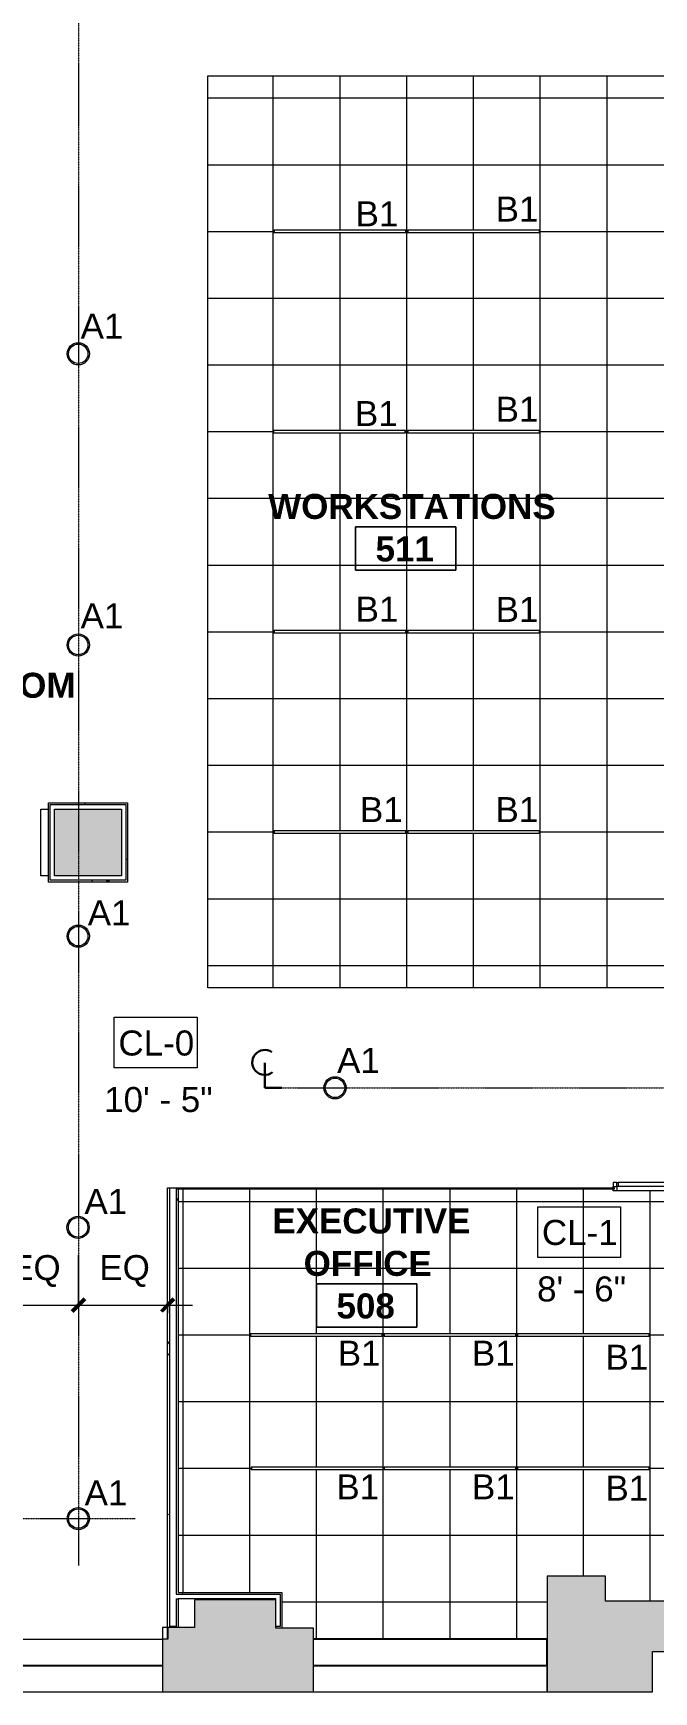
# Model space of a CAD drawing. Header units: inches. Extents: x 0 to 1865, y 0 to 1094.
# Drawn here: x 826 to 1049, y 0 to 597 of the extents above; entities that cross this region are included whole.
import ezdxf

# ---------------------------------------------------------------- set-up
doc = ezdxf.new("R2010")
doc.units = ezdxf.units.IN
doc.header["$MEASUREMENT"] = 0
doc.linetypes.add('Center 1_16_', pattern=[0.15625, 0.0625, -0.03125, 0.03125, -0.03125])
for name, color, linetype, lineweight in [('A-ANNO-DIMS', 211, 'Continuous', 9), ('A-ANNO-DIMS-96', 211, 'Continuous', 9), ('A-ANNO-NOTE', 131, 'Continuous', 9), ('A-AREA-IDEN', 2, 'Continuous', 9), ('A-CLNG', 13, 'Continuous', 13), ('A-CLNG-IDEN', 151, 'Continuous', 9), ('A-CLNG-PATT', 13, 'Continuous', 13), ('A-DETL', 90, 'Continuous', 9), ('A-DETL-GENF', 92, 'Continuous', 9), ('A-DOOR', 31, 'Continuous', 13), ('A-WALL', 113, 'Continuous', 13), ('A-WALL-PATT', 111, 'Continuous', 13), ('B-CL', 7, 'Continuous', 9), ('CORE', 7, 'Continuous', 9), ('E-LITE-EQPM', 33, 'Continuous', 9), ('E-LITE-EQPM-IDEN', 33, 'Continuous', 9), ('I-WALL', 2, 'Continuous', 13), ('S-COLS', 52, 'Continuous', 13), ('Victor Bldg - 5th Floor_LINK_dwg', 8, 'Continuous', 9), ('WINDOWS', 7, 'Continuous', 9), ('WINDOWS SILL', 7, 'Continuous', 9)]:
    doc.layers.add(name, color=color, linetype=linetype, lineweight=lineweight)
doc.styles.add('Arial', font='arial.ttf', dxfattribs={"height": 9})
doc.styles.add('Swis721 Lt BT', font='swissl.ttf', dxfattribs={"height": 9})
doc.styles.add('Swis721 Lt BT_B', font='', dxfattribs={"height": 9})
doc.styles.get('Swis721 Lt BT_B').set_extended_font_data('Swis721 Lt BT', bold=True)
doc.dimstyles.new('OTJ_-_3_32__Linear__1_2__Tolerance', dxfattribs={"dimscale": 12, "dimtxt": 9.497835, "dimasz": 0.375, "dimexe": 0.75, "dimexo": 0.5, "dimgap": 0.5, "dimtad": 1, "dimdec": 1, "dimrnd": 0.5, "dimzin": 3, "dimdsep": 46, "dimlunit": 4, "dimtxsty": 'Swis721 Lt BT', "dimblk1": 'OBLIQUE', "dimblk2": 'OBLIQUE', "dimsah": 1, "dimcen": 0.09, "dimdle": 0.75, "dimazin": 0, "dimtfac": 1, "dimtdec": 4, "dimtix": 1, "dimtmove": 0, "dimatfit": 3, "dimfxl": 1, "dimtvp": 1, "dimfrac": 2, "dimtolj": 1, "dimtzin": 0, "dimarcsym": 2})
pattern_1 = [(0, (0, 0), (30.72, 7.68), [1.267, -21.773, 1.267, -21.773, -122.88]), (0, (0, 0), (30.72, 7.68), [-46.08, 1.267, -44.813, 1.267, -21.773, -53.76]), (0, (0, 0), (30.72, 7.68), [-115.2, 1.267, -14.093, 1.267, -37.133]), (120, (11.52, 3.84), (-22.011075, 22.7643), [1.267, -21.773, 1.267, -21.773, -122.88]), (120, (11.52, 3.84), (-22.011075, 22.7643), [-46.08, 1.267, -44.813, 1.267, -21.773, -53.76]), (120, (11.52, 3.84), (-22.011075, 22.7643), [-115.2, 1.267, -14.093, 1.267, -37.133]), (240, (15.36, 19.2), (-8.708925, -30.4443), [1.267, -21.773, 1.267, -21.773, -122.88]), (240, (15.36, 19.2), (-8.708925, -30.4443), [-46.08, 1.267, -44.813, 1.267, -21.773, -53.76]), (240, (15.36, 19.2), (-8.708925, -30.4443), [-115.2, 1.267, -14.093, 1.267, -37.133])]

# ---------------------------------------------------------------- blocks, each defined once
blk = doc.blocks.new('Concrete-Rectangular-Column - 24_ X 24_-6973359-REFLECTED CEILING PLAN')
at = {"layer": 'S-COLS', "lineweight": 9}
blk.add_hatch(color=7, dxfattribs=at).paths.add_polyline_path([(12, -12), (12, 12), (-12, 12), (-12, -12)], flags=0)
at = {"layer": 'S-COLS', "color": 8, "lineweight": 20}
for p, q in [((-12, 12), (12, 12)), ((-12, -12), (-12, 12)), ((12, 12), (12, -12)), ((12, -12), (-12, -12))]:
    blk.add_line(p, q, dxfattribs=at)
blk = doc.blocks.new('Lighting fixture TBLS-HX-4-15-B-U-W - TBLS-HX-4-24-7815314-REFLECTED CEILING PLAN')
at = {"layer": 'E-LITE-EQPM'}
for p, q in [((-0.54, 23.67), (0.54, 23.67)), ((-0.54, 23.67), (-0.54, -23.67)), ((-0.47, 23.75), (0.47, 23.75)), ((-0.47, 23.75), (-0.47, 23.67)), ((0.47, 23.67), (0.47, 23.75)), ((0.54, -23.67), (0.54, 23.67)), ((0.54, -23.67), (-0.54, -23.67)), ((-0.47, -23.67), (-0.47, -23.75)), ((0.47, -23.75), (-0.47, -23.75)), ((0.47, -23.75), (0.47, -23.67))]:
    blk.add_line(p, q, dxfattribs=at)
blk = doc.blocks.new('L-PENDANT_FOCAL POINT 3_5 CYLINDER - L-PENDANT_FOCAL POINT 3_5 CYLINDER-7826649-REFLECTED CEILING PLAN')
at = {"layer": 'E-LITE-EQPM'}
for radius in [4, 3.5]:
    blk.add_circle((-0.125, 0), radius, dxfattribs=at)
blk = doc.blocks.new('Victor Bldg - 5th Floor_LINK_dwg-6972324-REFLECTED CEILING PLAN')
at = {"layer": 'B-CL'}
blk.add_line((829, 317.5), (831.75, 317.5), dxfattribs=at)
at = {"layer": 'B-CL', "flags": 128}
blk.add_lwpolyline([(831.75, 293.5), (829, 293.5), (829, 317.5)], dxfattribs=at)
at = {"layer": 'CORE'}
for p, q in [((872.75, 23.13), (872.75, 19)), ((874.63, 23.13), (872.75, 23.13)), ((1011, 17.5), (1011, 19.09)), ((1011, 19), (1011, 19.09))]:
    blk.add_line(p, q, dxfattribs=at)
at = {"layer": 'CORE', "flags": 128}
for points in [[(1011, 19.09), (1011, 19), (1011, 0), (1011.06, 0)], [(1011.06, 9.62), (1011, 9.62), (1011, 19.09)]]:
    blk.add_lwpolyline(points, dxfattribs=at)
at = {"layer": 'WINDOWS'}
for p, q in [((788.75, 9.62), (872.75, 9.62)), ((788.75, 9.38), (872.75, 9.38)), ((927.06, 9.62), (1011, 9.62)), ((927.06, 9.38), (1011, 9.38))]:
    blk.add_line(p, q, dxfattribs=at)
at = {"layer": 'WINDOWS SILL'}
for p, q in [((788.75, 19), (872.75, 19)), ((927.06, 19), (1011, 19)), ((788.75, 0), (872.75, 0)), ((927.06, 0), (1011, 0))]:
    blk.add_line(p, q, dxfattribs=at)
blk = doc.blocks.new('Door - Single - Full Lite-8092558-REFLECTED CEILING PLAN')
at = {"layer": 'A-DOOR', "lineweight": 9}
for p, q in [((-15.51, 0.34), (-15.51, 0.86)), ((-15.51, 0.86), (-14.13, 0.86)), ((-14.13, 0.86), (-14.01, 0.86)), ((-14.13, 0.86), (-14.13, -0.64)), ((-12.63, 0.86), (22.12, 0.86)), ((22.12, -0.64), (22.12, 0.86)), ((22.12, 0.86), (23.49, 0.86)), ((23.49, 0.86), (23.49, 0.34)), ((-15.51, -0.68), (-15.51, -0.16)), ((-15.51, -0.68), (-15.51, -2.14)), ((-14.13, -0.68), (-15.51, -0.68)), ((-15.51, -2.14), (-14.13, -2.14)), ((-14.13, -0.64), (-13.63, -0.64)), ((-14.13, -2.14), (-14.13, -0.68)), ((-13.63, -2.14), (-14.13, -2.14)), ((-13.63, -0.64), (21.62, -0.64)), ((-13.63, -0.64), (-13.63, -2.14)), ((-13.63, -2.14), (21.62, -2.14)), ((21.62, -2.14), (21.62, -0.64)), ((21.62, -0.64), (22.12, -0.64)), ((22.12, -2.14), (21.62, -2.14)), ((23.49, -0.68), (22.12, -0.68)), ((22.12, -0.68), (22.12, -2.14)), ((22.12, -2.14), (23.49, -2.14)), ((23.49, -0.16), (23.49, -0.68)), ((23.49, -2.14), (23.49, -0.68))]:
    blk.add_line(p, q, dxfattribs=at)
blk = doc.blocks.new('Room Tag - Room Name and Number-3379422-REFLECTED CEILING PLAN')
at = {"layer": 'A-AREA-IDEN'}
for p, q in [((-0.1881, -0.1636), (-0.1881, -0.0018)), ((-0.1881, -0.0018), (0.1869, -0.0018)), ((0.1869, -0.0018), (-0.1881, -0.0018)), ((-0.1881, -0.0018), (-0.1881, -0.1636)), ((0.1869, -0.0018), (0.1869, -0.1636)), ((0.1869, -0.1636), (0.1869, -0.0018)), ((0.1869, -0.1636), (-0.1881, -0.1636)), ((-0.1881, -0.1636), (0.1869, -0.1636))]:
    blk.add_line(p, q, dxfattribs=at)
blk = doc.blocks.new('Centerline - Centerline-43150-REFLECTED CEILING PLAN')
at = {"layer": 'A-ANNO-NOTE', "lineweight": 30}
for p, q in [((0, 0.0259), (0, -0.0678)), ((0, -0.0678), (0.0642, -0.0678))]:
    blk.add_line(p, q, dxfattribs=at)
blk.add_arc((0, 0.0273), 0.0469, 55.77551, 308.03717, dxfattribs=at)
blk = doc.blocks.new('DIMBLOCK30-REFLECTED CEILING PLAN')
at = {"layer": 'A-ANNO-DIMS-96'}
for p, q in [((842.56, 157.05), (842.56, 130.06)), ((842.56, 139.06), (842.56, 157.05)), ((810.5, 136.24), (810.5, 148.06)), ((801.5, 139.06), (842.56, 139.06)), ((810.5, 139.06), (810.5, 136.24))]:
    blk.add_line(p, q, dxfattribs=at)
at = {"layer": 'A-ANNO-DIMS-96', "lineweight": 50}
for p, q in [((810.5, 139.06), (808.25, 136.81)), ((810.5, 139.06), (812.75, 141.31)), ((842.56, 139.06), (840.31, 136.81)), ((842.56, 139.06), (844.81, 141.31))]:
    blk.add_line(p, q, dxfattribs=at)
at = {"layer": 'A-ANNO-DIMS-96', "color": 0, "insert": (818.01, 157.08), "char_height": 9, "width": 20.443, "attachment_point": 1, "line_spacing_factor": 1.005062, "style": 'Swis721 Lt BT'}
blk.add_mtext('EQ', dxfattribs=at)
blk = doc.blocks.new('_Oblique')
at = {"color": 0, "linetype": 'ByBlock', "lineweight": -2}
blk.add_line((-0.5, -0.5), (0.5, 0.5), dxfattribs=at)
blk = doc.blocks.new('DIMBLOCK31-REFLECTED CEILING PLAN')
at = {"layer": 'A-ANNO-DIMS-96'}
for p, q in [((842.56, 157.05), (842.56, 130.06)), ((842.56, 139.06), (842.56, 157.05)), ((874.62, 136.24), (874.62, 148.06)), ((842.56, 139.06), (883.62, 139.06)), ((874.62, 139.06), (874.62, 136.24))]:
    blk.add_line(p, q, dxfattribs=at)
at = {"layer": 'A-ANNO-DIMS-96', "lineweight": 50}
for p, q in [((842.56, 139.06), (840.31, 136.81)), ((842.56, 139.06), (844.81, 141.31)), ((874.62, 139.06), (872.37, 136.81)), ((874.62, 139.06), (876.87, 141.31))]:
    blk.add_line(p, q, dxfattribs=at)
at = {"layer": 'A-ANNO-DIMS-96', "color": 0, "insert": (850.08, 157.08), "char_height": 9, "width": 20.443, "attachment_point": 1, "line_spacing_factor": 1.005062, "style": 'Swis721 Lt BT'}
blk.add_mtext('EQ', dxfattribs=at)

msp = doc.modelspace()

# ---------------------------------------------------------------- hatches: boundary and pattern name
at = {"layer": 'A-CLNG-PATT'}
h = msp.add_hatch(dxfattribs=at)
h.set_pattern_fill('FP_10', color=256, style=0, pattern_type=2)
h.set_pattern_definition([(180, (1104.616, 309.25), (3e-15, 24), []), (90, (1104.616, 309.25), (24, -1e-15), [])])
h.paths.add_polyline_path([(1279.4, 253.25), (1368.62, 253.25), (1368.62, 581.25), (889.12, 581.25), (889.12, 253.25), (1162.33, 253.25)], flags=0)
h.paths.add_polyline_path([(1086.32, 291.25), (1071.97, 291.25), (1071.97, 319.75), (1100.25, 319.75), (1100.25, 291.25), (1092.4, 291.25)], flags=0)
h.paths.add_polyline_path([(1296.3, 306.72), (1296.3, 308.74), (1248.95, 308.73), (1248.95, 309.81), (1296.3, 309.81), (1296.3, 308.87)], flags=0)
h.paths.add_polyline_path([(1296.96, 306.72), (1296.96, 309.81), (1344.31, 309.82), (1344.31, 308.74), (1296.96, 308.74)], flags=0)
h.paths.add_polyline_path([(960.94, 306.72), (960.94, 309.79), (1008.29, 309.79), (1008.29, 308.72), (960.94, 308.71)], flags=0)
h.paths.add_polyline_path([(1104.94, 306.72), (1104.94, 309.8), (1176.94, 309.8), (1176.94, 308.73), (1104.94, 308.72)], flags=0)
h.paths.add_polyline_path([(912.95, 306.72), (912.95, 309.79), (960.3, 309.79), (960.3, 308.71), (912.95, 308.71)], flags=0)
h.paths.add_polyline_path([(961.01, 379.84), (961.01, 381.79), (1008.36, 381.79), (1008.36, 380.72), (961.01, 380.71)], flags=0)
h.paths.add_polyline_path([(912.94, 379.84), (912.94, 381.79), (960.29, 381.79), (960.29, 380.71), (912.94, 380.71)], flags=0)
h.paths.add_polyline_path([(1080.94, 379.84), (1080.94, 381.79), (1128.29, 381.79), (1128.29, 380.71), (1080.94, 380.71)], flags=0)
h.paths.add_polyline_path([(1296.29, 379.84), (1296.29, 380.71), (1248.94, 380.71), (1248.94, 381.79), (1296.29, 381.79), (1296.29, 380.92)], flags=0)
h.paths.add_polyline_path([(1296.95, 379.84), (1296.95, 381.8), (1344.3, 381.8), (1344.3, 380.73), (1296.95, 380.73)], flags=0)
h.paths.add_polyline_path([(1128.93, 379.84), (1128.93, 381.79), (1176.28, 381.79), (1176.28, 380.72), (1128.93, 380.71)], flags=0)
h.paths.add_polyline_path([(1296.95, 448.66), (1296.95, 453.8), (1344.3, 453.8), (1344.3, 452.73), (1296.95, 452.73)], flags=0)
h.paths.add_polyline_path([(961.01, 448.66), (961.01, 453.79), (1008.36, 453.79), (1008.36, 452.72), (961.01, 452.71)], flags=0)
h.paths.add_polyline_path([(1248.94, 448.66), (1248.94, 453.79), (1296.29, 453.79), (1296.29, 452.71), (1248.94, 452.71)], flags=0)
h.paths.add_polyline_path([(912.69, 448.66), (912.69, 453.79), (960.04, 453.79), (960.04, 452.71), (912.69, 452.71)], flags=0)
h.paths.add_polyline_path([(1080.94, 448.66), (1080.94, 453.79), (1128.29, 453.79), (1128.29, 452.71), (1080.94, 452.71)], flags=0)
h.paths.add_polyline_path([(1128.93, 448.66), (1128.93, 453.8), (1176.28, 453.8), (1176.28, 452.73), (1128.93, 452.73)], flags=0)
h.paths.add_polyline_path([(1248.94, 521.77), (1248.94, 525.81), (1296.29, 525.81), (1296.29, 524.74), (1248.94, 524.73)], flags=0)
h.paths.add_polyline_path([(1080.69, 521.77), (1080.69, 525.8), (1128.04, 525.8), (1128.04, 524.73), (1080.69, 524.72)], flags=0)
h.paths.add_polyline_path([(912.94, 521.77), (912.94, 525.79), (960.29, 525.79), (960.29, 524.71), (912.94, 524.71)], flags=0)
h.paths.add_polyline_path([(1296.94, 523.92), (1296.94, 525.81), (1344.29, 525.82), (1344.29, 524.74), (1296.94, 524.74)], flags=0)
h.paths.add_polyline_path([(961, 523.92), (961, 525.79), (1008.35, 525.79), (1008.35, 524.72), (961, 524.71)], flags=0)
h.paths.add_polyline_path([(1128.92, 523.92), (1128.92, 525.8), (1176.27, 525.8), (1176.27, 524.73), (1128.92, 524.73)], flags=0)
h = msp.add_hatch(dxfattribs=at)
h.set_pattern_fill('FP_4', color=256, style=0, pattern_type=2)
h.set_pattern_definition([(0, (1264.156, 104.375), (0, -24), []), (270, (1264.156, 104.375), (-24, -1e-15), [])])
h.paths.add_polyline_path([(928.21, 19.09), (1011.06, 19.09), (1011.06, 41.59), (1032.06, 41.59), (1032.06, 32.59), (1066.44, 32.59), (1066.44, 43.84), (1073.94, 43.84), (1073.94, 180.75), (1073.81, 180.75), (1073.78, 180.23), (1072.31, 180.23), (1072.31, 144.23), (1070.94, 144.23), (1070.94, 180.23), (1034.81, 180.23), (1034.81, 180.75), (878.37, 180.75), (878.37, 35.71), (915.75, 35.71), (915.75, 22.84), (927.06, 22.84), (927.06, 19.09)], flags=0)
h.paths.add_polyline_path([(1069, 32.59), (1069, 41.59), (1068.69, 41.59), (1068.69, 32.59)], flags=0)
h.paths.add_polyline_path([(904.73, 78.77), (904.73, 80.91), (952.08, 80.92), (952.08, 79.84), (904.73, 79.84)], flags=0)
h.paths.add_polyline_path([(953.81, 79.84), (952.48, 79.85), (952.48, 80.91), (999.83, 80.92), (999.83, 79.84), (957.47, 79.84)], flags=0)
h.paths.add_polyline_path([(1037.95, 79.84), (1000.48, 79.84), (1000.48, 80.92), (1047.83, 80.92), (1047.83, 79.84), (1043.57, 79.84)], flags=0)
h.paths.add_polyline_path([(999.83, 127.84), (952.48, 127.84), (952.48, 128.91), (999.83, 128.91), (999.83, 128.23)], flags=0)
h.paths.add_polyline_path([(1000.48, 127.84), (1000.48, 128.91), (1047.83, 128.91), (1047.83, 127.84), (1001.37, 127.84)], flags=0)
h.paths.add_polyline_path([(904.48, 127.84), (904.48, 128.91), (951.83, 128.91), (951.83, 127.84), (906.26, 127.84)], flags=0)
at = {"layer": 'A-DETL-GENF'}
h = msp.add_hatch(color=7, dxfattribs=at)
h.paths.add_polyline_path([(507.13, 0), (512.25, 0), (512.25, 23.12), (510.25, 23.12), (510.25, 26.12), (479.25, 26.12), (479.25, 23.12), (411, 23.12), (411, 4), (418, 4), (418, 0), (483, 0)], flags=0)
h.paths.add_polyline_path([(338, 0), (338, 4), (349.13, 4), (349.13, 23.12), (273, 23.12), (273, 4), (280, 4), (280, 0)], flags=0)
h.paths.add_polyline_path([(649.88, 0), (650.5, 0), (650.5, 23.12), (648.25, 23.12), (648.25, 33.12), (614, 33.12), (614, 23.12), (596.25, 23.12), (596.25, 0), (648.25, 0)], flags=0)
h.paths.add_polyline_path([(142, 0), (200, 0), (200, 4), (211.12, 4), (211.12, 23.12), (135, 23.12), (135, 4), (142, 4)], flags=0)
h.paths.add_polyline_path([(927.06, 0), (927.06, 22.84), (913.5, 22.84), (913.5, 33.12), (884.25, 33.12), (884.25, 23.12), (874.75, 23.12), (874.75, 19), (872.75, 19), (872.75, 0), (915.75, 0)], flags=0)
h.paths.add_polyline_path([(734.5, 0), (788.75, 0), (788.75, 23.12), (780.88, 23.12), (780.88, 56), (751.25, 56), (751.25, 23.12), (734.5, 23.12), (734.5, 19)], flags=0)
h.paths.add_polyline_path([(1049, 0), (1049, 14.5), (1079, 14.5), (1079, 11.5), (1143, 11.5), (1143, 27.5), (1093, 27.5), (1093, 32.59), (1032.06, 32.59), (1032.06, 41.59), (1011.06, 41.59), (1011.06, 0), (1045.27, 0)], flags=0)
h.paths.add_polyline_path([(34.12, 0), (62, 0), (62, 4), (69, 4), (69, 23.12), (22.13, 23.12), (22.13, 74.5), (4, 74.5), (4, 66), (0, 66), (0, 0), (22.13, 0)], flags=0)
h.paths.add_polyline_path([(1503, 11.5), (1503, 27.5), (1439, 27.5), (1439, 11.5), (1483, 11.5)], flags=0)
h.paths.add_polyline_path([(1320.07, 11.5), (1323.07, 11.5), (1323.07, 27.5), (1259, 27.5), (1259, 11.5), (1319.45, 11.5)], flags=0)
h.paths.add_polyline_path([(1819, 11.5), (1863, 11.5), (1863, 27.5), (1799, 27.5), (1799, 11.5), (1802, 11.5)], flags=0)
h.paths.add_polyline_path([(1641.59, 11.5), (1683, 11.5), (1683, 27.5), (1619, 27.5), (1619, 11.5), (1641.59, 11.5)], flags=0)
h.paths.add_polyline_path([(1198, 15.5), (1204, 15.5), (1204, 27.5), (1198, 27.5), (1198, 26.37)], flags=0)
h.paths.add_polyline_path([(1378, 15.5), (1384, 15.5), (1384, 27.5), (1378, 27.5)], flags=0)
h.paths.add_polyline_path([(1564, 15.5), (1564, 27.5), (1558, 27.5), (1558, 15.5)], flags=0)
h.paths.add_polyline_path([(1744, 15.5), (1744, 27.5), (1738, 27.5), (1738, 15.5)], flags=0)
h.paths.add_polyline_path([(22.13, 123.5), (22.13, 170.38), (34.12, 170.38), (34.12, 224.5), (12, 224.5), (12, 212.5), (0, 212.5), (0, 132), (4, 132), (4, 123.5)], flags=0)
h.paths.add_polyline_path([(30.13, 310.5), (34.12, 310.5), (34.12, 392.5), (12, 392.5), (12, 380.5), (3.5, 380.5), (3.5, 322.5), (12, 322.5), (12, 310.5)], flags=0)
h.paths.add_polyline_path([(30.13, 478.5), (34.12, 478.5), (34.12, 560.5), (12, 560.5), (12, 548.5), (3.5, 548.5), (3.5, 490.5), (12, 490.5), (12, 478.5)], flags=0)
h.paths.add_polyline_path([(30.13, 646.5), (34.12, 646.5), (34.12, 728.5), (12, 728.5), (12, 716.5), (3.5, 716.5), (3.5, 658.5), (12, 658.5), (12, 646.5)], flags=0)
h.paths.add_polyline_path([(30.13, 814.5), (34.12, 814.5), (34.12, 896.5), (12, 896.5), (12, 884.5), (3.5, 884.5), (3.5, 826.5), (12, 826.5), (12, 814.5)], flags=0)
h.paths.add_polyline_path([(20.97, 982.5), (34.12, 982.5), (34.12, 1064.5), (12, 1064.5), (12, 1052.5), (3.5, 1052.5), (3.5, 994.5), (12, 994.5), (12, 982.5)], flags=0)
at = {"layer": 'A-WALL-PATT', "lineweight": 9}
h = msp.add_hatch(dxfattribs=at)
h.set_pattern_fill('FP_1', color=256, style=0, pattern_type=2)
h.set_pattern_definition(pattern_1)
h.paths.add_polyline_path([(859.62, 319.12), (859.61, 319.75), (831.75, 319.75), (831.75, 319.12), (858, 319.12)], flags=0)
h = msp.add_hatch(dxfattribs=at)
h.set_pattern_fill('FP_1', color=256, style=0, pattern_type=2)
h.set_pattern_definition(pattern_1)
h.paths.add_polyline_path([(859.62, 291.87), (860.25, 291.89), (860.25, 319.75), (859.62, 319.75), (859.62, 293.5)], flags=0)
h = msp.add_hatch(dxfattribs=at)
h.set_pattern_fill('FP_1', color=256, style=0, pattern_type=2)
h.set_pattern_definition(pattern_1)
h.paths.add_polyline_path([(834.15, 291.25), (860.25, 291.25), (860.25, 291.87), (832.37, 291.87), (832.39, 291.25), (834, 291.25)], flags=0)
h = msp.add_hatch(dxfattribs=at)
h.set_pattern_fill('FP_1', color=256, style=0, pattern_type=2)
h.set_pattern_definition(pattern_1)
h.paths.add_polyline_path([(874.62, 22.84), (874.75, 22.84), (874.75, 23.12), (877.75, 23.12), (877.75, 23.46), (875.25, 23.46), (875.25, 181.25), (874.62, 181.25), (874.62, 23.12)], flags=0)
h = msp.add_hatch(dxfattribs=at)
h.set_pattern_fill('FP_1', color=256, style=0, pattern_type=2)
h.set_pattern_definition(pattern_1)
h.paths.add_polyline_path([(877.75, 23.12), (878.37, 23.12), (878.37, 33.46), (877.75, 33.46), (877.75, 23.19)], flags=0)
h.paths.add_polyline_path([(878.37, 35.09), (878.37, 180.75), (877.75, 180.75), (877.75, 35.09)], flags=0)
h = msp.add_hatch(dxfattribs=at)
h.set_pattern_fill('FP_1', color=256, style=0, pattern_type=2)
h.set_pattern_definition(pattern_1)
h.paths.add_polyline_path([(913.5, 35.09), (915.75, 35.09), (915.75, 35.71), (878.37, 35.71), (878.38, 35.09), (905.61, 35.09)], flags=0)
h = msp.add_hatch(dxfattribs=at)
h.set_pattern_fill('FP_1', color=256, style=0, pattern_type=2)
h.set_pattern_definition(pattern_1)
h.paths.add_polyline_path([(915.12, 22.84), (915.75, 22.84), (915.75, 35.09), (915.12, 35.09), (915.12, 23.46), (913.5, 23.46), (913.5, 22.84), (915.09, 22.84)], flags=0)

# ---------------------------------------------------------------- linework, layer by layer
at = {"layer": 'A-CLNG'}
for p, q in [((889.12, 253.25), (889.12, 581.25)), ((889.12, 581.25), (1368.62, 581.25)), ((1368.62, 253.25), (889.12, 253.25)), ((788.75, 19), (872.75, 19)), ((874.62, 19), (874.62, 22.84)), ((1011.06, 19.09), (927.06, 19.09))]:
    msp.add_line(p, q, dxfattribs=at)
at = {"layer": 'A-CLNG-IDEN', "flags": 128}
for points in [[(855.44, 242.61), (885.2, 242.61), (885.2, 224.38), (855.44, 224.38)], [(1007.71, 174.48), (1037.46, 174.48), (1037.46, 156.25), (1007.71, 156.25)]]:
    msp.add_lwpolyline(points, close=True, dxfattribs=at)
at = {"layer": 'A-DETL', "linetype": 'Center 1_16_', "lineweight": 13}
for p, q in [((842.62, 636.34), (842.62, 45.34)), ((915.81, 217.25), (1530.81, 217.25)), ((53, 62.31), (863, 62.31))]:
    msp.add_line(p, q, dxfattribs=at)
at = {"layer": 'A-DETL'}
for p, q in [((1032.06, 41.59), (1011.06, 41.59)), ((1011.06, 41.59), (1011.06, 0)), ((1032.06, 32.59), (1032.06, 41.59)), ((913.5, 33.12), (884.25, 33.12)), ((884.25, 33.12), (884.25, 23.12)), ((913.5, 22.84), (913.5, 33.12)), ((1093, 32.59), (1032.06, 32.59)), ((872.75, 19), (872.75, 0)), ((874.75, 19), (872.75, 19)), ((884.25, 23.12), (874.75, 23.12)), ((874.75, 23.12), (874.75, 19)), ((927.06, 22.84), (913.5, 22.84)), ((927.06, 0), (927.06, 22.84)), ((1049, 0), (1049, 14.5)), ((1049, 14.5), (1079, 14.5)), ((872.75, 0), (927.06, 0)), ((1011.06, 0), (1049, 0))]:
    msp.add_line(p, q, dxfattribs=at)
at = {"layer": 'A-WALL'}
for p, q in [((832.37, 319.12), (859.62, 319.12)), ((832.37, 291.87), (832.37, 319.12)), ((859.62, 319.12), (859.62, 291.87)), ((859.62, 291.87), (832.37, 291.87)), ((875.25, 181.25), (875.25, 23.46)), ((877.75, 181.25), (877.75, 35.09)), ((878.37, 180.75), (877.75, 180.75)), ((877.75, 35.09), (915.12, 35.09)), ((877.75, 33.46), (877.75, 23.46)), ((877.75, 33.46), (878.37, 33.46)), ((915.12, 35.09), (915.12, 23.46)), ((877.75, 23.46), (875.25, 23.46)), ((915.12, 23.46), (913.5, 23.46))]:
    msp.add_line(p, q, dxfattribs=at)
at = {"layer": 'I-WALL'}
for p, q in [((831.75, 319.75), (860.25, 319.75)), ((831.75, 291.25), (831.75, 319.75)), ((860.25, 319.75), (860.25, 291.25)), ((860.25, 291.25), (831.75, 291.25)), ((874.62, 22.84), (874.62, 181.25)), ((874.62, 181.25), (1035.19, 181.25)), ((878.37, 180.75), (878.37, 35.71)), ((1035.19, 180.75), (878.37, 180.75)), ((1035.19, 181.25), (1035.19, 180.75)), ((878.37, 35.71), (915.75, 35.71)), ((878.37, 33.46), (878.37, 23.12)), ((913.5, 33.46), (878.37, 33.46)), ((913.5, 33.12), (913.5, 33.46)), ((915.75, 35.71), (915.75, 22.84)), ((874.75, 22.84), (874.62, 22.84))]:
    msp.add_line(p, q, dxfattribs=at)

# ---------------------------------------------------------------- block references
at = {"layer": 'A-ANNO-NOTE', "xscale": 96, "yscale": 96, "zscale": 96}
msp.add_blockref('Centerline - Centerline-43150-REFLECTED CEILING PLAN', (909.56, 223.76), dxfattribs=at)
at = {"layer": 'A-AREA-IDEN', "xscale": 95.99999999999994, "yscale": 95.99999999999994, "zscale": 95.99999999999994}
for p in [(960.3, 419.17), (946.27, 146.91)]:
    msp.add_blockref('Room Tag - Room Name and Number-3379422-REFLECTED CEILING PLAN', p, dxfattribs=at)
at = {"layer": 'A-DOOR', "rotation": 180}
msp.add_blockref('Door - Single - Full Lite-8092558-REFLECTED CEILING PLAN', (1058.31, 181.09), dxfattribs=at)
at = {"layer": 'E-LITE-EQPM', "extrusion": (0, 0, -1)}
for p, rotation in [((-936.61, 525.25), 269.9959429688429), ((-984.68, 525.25), 269.9959429688429), ((-936.37, 453.25), 269.9959429688429), ((-984.68, 453.25), 269.9959429688429), ((-936.62, 381.25), 269.9959429688429), ((-984.69, 381.25), 269.9959429688429), ((-936.62, 309.25), 269.9959429688429), ((-984.62, 309.25), 269.9959429688429), ((-928.15, 128.37), 269.9999999999999), ((-976.16, 128.37), 269.9999999999999), ((-1024.16, 128.37), 269.9999999999999), ((-928.41, 80.37), 269.9966477428919), ((-976.16, 80.38), 269.9966477428919), ((-1024.16, 80.38), 269.9999999999999)]:
    msp.add_blockref('Lighting fixture TBLS-HX-4-15-B-U-W - TBLS-HX-4-24-7815314-REFLECTED CEILING PLAN', p, dxfattribs=dict(at, rotation=rotation))
at = {"layer": 'E-LITE-EQPM'}
for p in [(842.62, 481.25), (842.62, 376.52), (842.62, 271.78), (934.94, 217.25), (842.56, 167.05), (842.62, 62.31)]:
    msp.add_blockref('L-PENDANT_FOCAL POINT 3_5 CYLINDER - L-PENDANT_FOCAL POINT 3_5 CYLINDER-7826649-REFLECTED CEILING PLAN', p, dxfattribs=at)
at = {"layer": 'S-COLS', "lineweight": 9}
msp.add_blockref('Concrete-Rectangular-Column - 24_ X 24_-6973359-REFLECTED CEILING PLAN', (846, 305.5), dxfattribs=at)
at = {"layer": 'Victor Bldg - 5th Floor_LINK_dwg', "color": 7}
msp.add_blockref('Victor Bldg - 5th Floor_LINK_dwg-6972324-REFLECTED CEILING PLAN', (0, 0), dxfattribs=at)

# ---------------------------------------------------------------- texts
at = {"layer": 'A-AREA-IDEN', "char_height": 9, "attachment_point": 1, "style": 'Swis721 Lt BT_B'}
for s, insert, width in [('WORKSTATIONS', (910.8, 430.85), 119.685), ('511', (949.39, 415.55), 25.452), ('BREAK ROOM', (754.21, 366.53), 102.414), ('EXECUTIVE', (912.28, 173.85), 82.113), ('OFFICE', (923.53, 158.6), 54.843), ('508', (935.35, 143.29), 25.452)]:
    msp.add_mtext(s, dxfattribs=dict(at, insert=insert, width=width))
at = {"layer": 'A-CLNG-IDEN', "char_height": 9, "attachment_point": 1, "style": 'Swis721 Lt BT'}
for s, insert, width in [('CL-0', (856.94, 237.86), 32.118), ('10\' - 5"', (851.81, 217.53), 44.541), ('CL-1', (1009.21, 169.73), 32.118), ('8\' - 6"', (1007.47, 149.4), 36.36)]:
    msp.add_mtext(s, dxfattribs=dict(at, insert=insert, width=width))
at = {"layer": 'E-LITE-EQPM-IDEN', "char_height": 9, "width": 18.786, "attachment_point": 1, "style": 'Arial'}
for s, insert in [('B1', (992.58, 537.81)), ('B1', (942.23, 536.11)), ('A1', (843.35, 495.73)), ('B1', (992.58, 465.81)), ('B1', (941.98, 464.28)), ('B1', (942.23, 393.92)), ('B1', (992.59, 393.81)), ('A1', (843.35, 391.52)), ('B1', (943.79, 321.81)), ('B1', (992.52, 321.81)), ('A1', (845.91, 284.65)), ('A1', (935.56, 231.59)), ('A1', (844.72, 180.87)), ('B1', (935.81, 126.31)), ('B1', (984.06, 126.31)), ('B1', (1032.06, 124.85)), ('B1', (935.31, 78.22)), ('B1', (984.06, 78.22)), ('B1', (1032.06, 77.78)), ('A1', (844.78, 76.07))]:
    msp.add_mtext(s, dxfattribs=dict(at, insert=insert))

# ---------------------------------------------------------------- dimensions: what is measured, and where the dimension line sits
at = {"layer": 'A-ANNO-DIMS'}
for base, p1, p2, picture, middle in [((842.56, 139.06), (810.5, 142.24), (842.56, 163.05), 'DIMBLOCK30-REFLECTED CEILING PLAN', (826.53, 150.01)), ((874.62, 139.06), (842.56, 163.05), (874.62, 142.24), 'DIMBLOCK31-REFLECTED CEILING PLAN', (858.59, 150.01))]:
    dim = msp.add_linear_dim(base=base, p1=p1, p2=p2, text='EQ', dimstyle='OTJ_-_3_32__Linear__1_2__Tolerance', override={"dimpost": '<>', "dimfxl": 38.219986}, dxfattribs=at)
    dim.commit()
    dim.dimension.update_dxf_attribs({"geometry": picture, "text_midpoint": middle})

doc.saveas('drawing.dxf')
